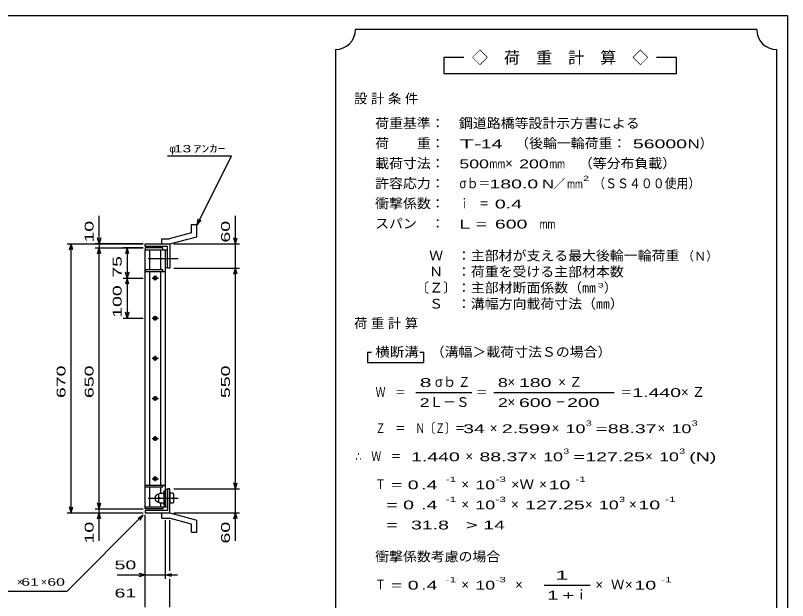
# Model space of a CAD drawing. Units: millimetres, scale not verified. Extents: x -1820 to 1731, y -1282 to 1054.
# Drawn here: x -194 to 1731, y -405 to 1054 of the extents above; entities that cross this region are included whole.
import ezdxf
from ezdxf.enums import TextEntityAlignment as Align

# ---------------------------------------------------------------- set-up
doc = ezdxf.new("R2010")
doc.units = ezdxf.units.MM
doc.header["$LTSCALE"] = 10
doc.linetypes.add('CHAIN', pattern=[18.5, 12, -1.5, 3.5, -1.5])
for name, color, linetype, lineweight in [('0_2', 150, 'Continuous', 25), ('16', 3, 'Continuous', 25), ('19', 6, 'Continuous', 25), ('22', 4, 'Continuous', 25), ('24', 2, 'Continuous', 25)]:
    doc.layers.add(name, color=color, linetype=linetype, lineweight=lineweight)
doc.styles.add('ベクトル', font='')
doc.styles.get('ベクトル').set_extended_font_data('ベクトル')

msp = doc.modelspace()

# ---------------------------------------------------------------- linework, layer by layer
at = {"layer": '0_2'}
for p, q in [((-1729, 1053.5), (1731, 1053.5)), ((1731, 1053.5), (1731, -1146.5))]:
    msp.add_line(p, q, dxfattribs=at)
at = {"layer": '16'}
for p, q in [((129.3, -171.5), (129.3, 469.5)), ((129.3, 469.5), (130, 469.5)), ((174, 474), (130, 474)), ((130, 474), (130, 469.5)), ((130, 469.5), (174, 469.5)), ((130, -171.5), (130, 469.5)), ((130, 469.5), (180, 469.5)), ((141.5, 419.5), (141.5, 469.5)), ((168.5, 419.5), (168.5, 469.5)), ((174, 469.5), (174, 474)), ((180, -171.5), (180, 469.5)), ((180, 469.5), (185, 469.5)), ((185, 425.5), (185, 469.5)), ((180, 425.5), (185, 425.5)), ((130, 419.5), (130, 415)), ((174, 419.5), (130, 419.5)), ((130, 415), (180, 415)), ((141.5, -117), (141.5, 415)), ((155, 393), (155, 405)), ((168.5, -117), (168.5, 415)), ((174, 415), (174, 419.5)), ((147, 399), (163, 399)), ((153, 402), (157, 402)), ((153, 396), (157, 396)), ((147, 299), (163, 299)), ((153, 302), (157, 302)), ((153, 296), (157, 296)), ((155, 293), (155, 305)), ((147, 199), (163, 199)), ((153, 202), (157, 202)), ((153, 196), (157, 196)), ((155, 193), (155, 205)), ((147, 99), (163, 99)), ((153, 102), (157, 102)), ((155, 93), (155, 105)), ((153, 96), (157, 96)), ((153, 2), (157, 2)), ((155, -7), (155, 5)), ((147, -1), (163, -1)), ((153, -4), (157, -4)), ((155, -107), (155, -95)), ((147, -101), (163, -101)), ((153, -98), (157, -98)), ((153, -104), (157, -104)), ((130, -121.5), (130, -117)), ((130, -117), (180, -117)), ((130, -121.5), (174, -121.5)), ((141.5, -171.5), (141.5, -121.5)), ((168.5, -136.5), (168.5, -121.5)), ((174, -121.5), (174, -117)), ((177, -168), (177, -131)), ((177, -131), (180, -131)), ((180, -127.5), (185, -127.5)), ((180, -168), (180, -131)), ((185, -171.5), (185, -127.5)), ((166, -137.5), (164, -139.5)), ((164, -159.5), (164, -139.5)), ((166, -149.5), (164, -147.5)), ((166, -149.5), (164, -151.5)), ((166, -137.5), (175, -137.5)), ((166, -149.5), (175, -149.5)), ((177, -139.5), (175, -137.5)), ((175, -149.5), (177, -147.5)), ((177, -151.5), (175, -149.5)), ((129.3, -171.5), (130, -171.5)), ((130, -171.5), (174, -171.5)), ((130, -176), (130, -171.5)), ((130, -171.5), (180, -171.5)), ((164, -159.5), (166, -161.5)), ((166, -161.5), (175, -161.5)), ((168.5, -171.5), (168.5, -162.5)), ((174, -171.5), (174, -176)), ((175, -161.5), (177, -159.5)), ((177, -168), (180, -168)), ((180, -171.5), (185, -171.5)), ((174, -176), (130, -176))]:
    msp.add_line(p, q, dxfattribs=at)
at = {"layer": '16', "linetype": 'CHAIN'}
for p, q in [((137, 447.5), (212, 447.5)), ((137, -149.5), (212, -149.5))]:
    msp.add_line(p, q, dxfattribs=at)
at = {"layer": '16'}
for centre, radius, start, end in [((153, 399), 3, 90, 270), ((155, 399), 4, 46.6, 133.4), ((155, 399), 4, 226.6, 313.4), ((157, 399), 3, 270, 90), ((153, 299), 3, 90, 270), ((155, 299), 4, 46.6, 133.4), ((155, 299), 4, 226.6, 313.4), ((157, 299), 3, 270, 90), ((153, 199), 3, 90, 270), ((155, 199), 4, 46.6, 133.4), ((155, 199), 4, 226.6, 313.4), ((157, 199), 3, 270, 90), ((153, 99), 3, 90, 270), ((155, 99), 4, 46.6, 133.4), ((157, 99), 3, 270, 90), ((155, 99), 4, 226.6, 313.4), ((153, -1), 3, 90, 270), ((155, -1), 4, 46.6, 133.4), ((157, -1), 3, 270, 90), ((155, -1), 4, 226.6, 313.4), ((153, -101), 3, 90, 270), ((155, -101), 4, 46.6, 133.4), ((155, -101), 4, 226.6, 313.4), ((157, -101), 3, 270, 90), ((164, -149.5), 10, 90, 270)]:
    msp.add_arc(centre, radius, start, end, dxfattribs=at)
at = {"layer": '19'}
for p, q in [((245.6, 532.1), (258.6, 532.1)), ((245.6, 512.1), (245.6, 532.1)), ((258.6, 502.1), (258.6, 532.1)), ((245.6, 512.1), (189.3, 497)), ((191, 484), (258.6, 502.1)), ((130, 478), (130, 484)), ((130, 484), (191, 484)), ((171, 497), (189.3, 497)), ((171, 484), (171, 497)), ((171, 484), (191, 484)), ((191, 484), (191, 424)), ((185, 478), (130, 478)), ((185, 424), (185, 478)), ((191, 424), (185, 424)), ((191, -126), (185, -126)), ((185, -126), (185, -180)), ((191, -186), (191, -126)), ((199, -137.5), (191, -137.5)), ((191, -137.5), (191, -161.5)), ((191, -149.5), (199, -149.5)), ((201, -139.5), (199, -137.5)), ((201, -147.5), (199, -149.5)), ((199, -149.5), (201, -151.5)), ((201, -159.5), (201, -139.5)), ((191, -161.5), (199, -161.5)), ((199, -161.5), (201, -159.5)), ((130, -180), (130, -186)), ((185, -180), (130, -180)), ((130, -186), (191, -186)), ((171, -186), (191, -186)), ((171, -199), (171, -186)), ((191, -186), (258.6, -204.1)), ((171, -199), (189.3, -199)), ((245.6, -214.1), (189.3, -199)), ((258.6, -234.1), (258.6, -204.1)), ((245.6, -234.1), (245.6, -214.1)), ((245.6, -234.1), (258.6, -234.1))]:
    msp.add_line(p, q, dxfattribs=at)
at = {"layer": '22'}
for p, q in [((185, 704), (345, 704)), ((259, 532), (345, 704)), ((15, 484), (15, 554)), ((259, 532), (262, 546.6)), ((259, 532), (269, 543)), ((355, 484), (355, 554)), ((-65, 484), (125, 484)), ((-59, 469), (-55, 484)), ((-51, 469), (-55, 484)), ((-55, -186), (-55, 484)), ((125, 484), (5, 484)), ((15, 484), (11, 499)), ((19, 499), (15, 484)), ((15, 484), (15, 474)), ((201, 484), (365, 484)), ((355, 484), (351, 499)), ((355, 484), (359, 499)), ((355, 424), (355, 484)), ((5, 474), (125, 474)), ((11, 459), (15, 474)), ((19, 459), (15, 474)), ((15, -176), (15, 474)), ((125, 474), (75, 474)), ((85, 474), (81, 459)), ((89, 459), (85, 474)), ((85, 474), (85, 399)), ((201, 424), (365, 424)), ((351, 409), (355, 424)), ((359, 409), (355, 424)), ((355, -126), (355, 424)), ((85, 399), (81, 414)), ((89, 414), (85, 399)), ((75, 399), (125, 399)), ((85, 399), (81, 384)), ((89, 384), (85, 399)), ((85, 399), (85, 299)), ((85, 299), (81, 314)), ((89, 314), (85, 299)), ((75, 299), (125, 299)), ((355, -126), (351, -111)), ((355, -126), (359, -111)), ((201, -126), (365, -126)), ((355, -186), (355, -126)), ((-55, -186), (-59, -171)), ((-55, -186), (-51, -171)), ((15, -176), (11, -161)), ((15, -176), (19, -161)), ((-65, -186), (125, -186)), ((-65, -381), (125, -191)), ((5, -176), (125, -176)), ((5, -186), (125, -186)), ((11, -201), (15, -186)), ((15, -186), (15, -176)), ((19, -201), (15, -186)), ((15, -256), (15, -186)), ((112, -199), (125, -191)), ((117, -204), (125, -191)), ((130, -351), (130, -191)), ((130, -421), (130, -191)), ((201, -186), (365, -186)), ((351, -201), (355, -186)), ((359, -201), (355, -186)), ((355, -256), (355, -186)), ((180, -351), (180, -204)), ((191, -331), (191, -204)), ((60, -341), (130, -341)), ((130, -341), (115, -337)), ((115, -345), (130, -341)), ((130, -341), (180, -341)), ((180, -341), (195, -337)), ((195, -345), (180, -341)), ((180, -341), (210, -341)), ((191, -421), (191, -351)), ((-265, -381), (-65, -381))]:
    msp.add_line(p, q, dxfattribs=at)
at = {"layer": '24', "color": 4}
for p, q in [((1654, 1018.5), (654, 1018.5)), ((604, 968.5), (604, -581.5)), ((1704, -581.5), (1704, 968.5)), ((924, 948.5), (874, 948.5)), ((874, 948.5), (874, 908.5)), ((1454, 948.5), (1404, 948.5)), ((1454, 908.5), (1454, 948.5)), ((874, 908.5), (1454, 908.5)), ((694, 213.5), (684, 213.5)), ((684, 213.5), (684, 188.5)), ((824, 213.5), (814, 213.5)), ((824, 188.5), (824, 213.5)), ((684, 188.5), (824, 188.5)), ((804, 113.5), (944, 113.5)), ((999, 113.5), (1299, 113.5)), ((1124, -366.5), (1239, -366.5))]:
    msp.add_line(p, q, dxfattribs=at)
for centre, start, end in [((604, 1018.5), 270, 0), ((1704, 1018.5), 180, 270)]:
    msp.add_arc(centre, 50, start, end, dxfattribs=at)

# ---------------------------------------------------------------- texts
at = {"layer": '22', "color": 2, "style": 'ベクトル'}
for s, height, width, p in [('ｱﾝｶｰ', 18.33, 1.6, (250, 721.5)), (' 13 ', 18.33, 1.6, (190, 721.5)), (' 50 ', 21.99, 1.65, (40, -316)), (' 61 ', 18.33, 1.6, (-190, -358.5)), (' 60 ', 18.33, 1.6, (-125, -358.5)), (' 61 ', 21.99, 1.65, (40, -386))]:
    msp.add_text(s, height=height, dxfattribs=dict(at, width=width)).set_placement(p, align=Align.MIDDLE_LEFT)
for s, p in [('φ', (190, 721.5)), ('×', (-190, -358.5)), ('×', (-130, -358.5))]:
    msp.add_text(s, height=18.3, dxfattribs=at).set_placement(p, align=Align.MIDDLE_LEFT)
at = {"layer": '22', "color": 2, "style": 'ベクトル', "width": 1.65}
for s, p in [(' 10 ', (-10, 474)), (' 60 ', (330, 474)), (' 75 ', (60, 386.5)), (' 100 ', (60, 286.5)), (' 670 ', (-80, 86.5)), (' 650 ', (-10, 86.5)), (' 550 ', (330, 86.5)), (' 10 ', (-10, -276)), (' 60 ', (330, -276))]:
    msp.add_text(s, height=21.99, rotation=90, dxfattribs=at).set_placement(p, align=Align.MIDDLE_LEFT)
at = {"layer": '24', "style": 'ベクトル'}
for s, height, p in [('◇\u3000荷\u3000重\u3000計\u3000算\u3000◇', 29.33, (944, 948.5)), ('）', 24.2, (1512, 735)), ('×', 24.2, (1027, 685)), ('／', 22, (1146.5, 633.5)), ('（Ｎ）', 21.99, (1468, 453.5)), ('）', 24.2, (1273, 375)), ('σｂ', 24.19, (852, 140)), ('×', 24.2, (1033, 140)), ('Ｌ－Ｓ', 24.19, (839, 90)), ('×', 24.2, (1033, 90)), ('×', 24.2, (989, 25)), ('×', 24.2, (1143, 25)), ('×', 24.2, (1407, 25)), ('×', 24.2, (928, -45)), ('×', 24.2, (1087, -45)), ('×', 24.2, (1376, -45)), ('×', 24.2, (918, -115)), ('×', 24.2, (1112, -115)), ('×', 24.2, (918, -165)), ('×', 24.2, (1042, -165)), ('×', 24.2, (1226, -165)), ('×', 24.2, (1336, -165)), ('×', 24.2, (918, -365)), ('×', 24.2, (1052, -365)), ('×', 24.2, (1252, -365)), ('Ｗ', 24.2, (1291, -365)), ('×', 24.2, (1326, -365)), ('ｉ', 24.2, (1200.5, -390))]:
    msp.add_text(s, height=height, dxfattribs=at).set_placement(p, align=Align.MIDDLE_LEFT)
for s, height, width, p in [('荷重基準：\u3000', 24.19, 1.05, (703, 785)), ('鋼道路橋等設計示方書による', 24.19, 1.05, (912, 785)), ('荷\u3000\u3000重：\u3000', 24.19, 1.05, (703, 735)), ('（後輪一輪荷重：', 24.19, 1.05, (1052, 735)), ('T-', 21.99, 2, (913, 733.5)), (' 14 ', 21.99, 1.65, (953, 733.5)), (' 56000', 21.99, 1.65, (1332, 733.5)), ('N', 22, 1.4, (1482, 733.5)), ('載荷寸法：\u3000', 24.19, 1.05, (703, 685)), ('500', 21.99, 1.5, (913, 683.5)), ('200', 21.99, 1.5, (1062, 683.5)), ('\u3000（等分布負載）', 24.19, 1.05, (1176, 685)), ('mm', 21.99, 0.8, (988, 683.5)), ('mm', 21.99, 0.8, (1137, 683.5)), ('許容応力：\u3000', 24.19, 1.05, (703, 635)), ('σｂ＝', 24.19, 0.9, (913, 635)), ('180.0', 21.99, 1.65, (988, 633.5)), ('N', 22, 1.4, (1119, 633.5)), ('mm', 21.99, 0.8, (1181.5, 633.5)), ('2', 13.2, 1.5, (1221.5, 647.5)), ('（ＳＳ４００使用）', 24.19, 0.9, (1246.5, 635)), ('衝撃係数：\u3000', 24.19, 1.05, (703, 585)), ('ｉ\u3000＝', 24.19, 0.75, (913, 585)), (' 0.4', 21.99, 1.65, (988, 583.5)), ('スパン\u3000：\u3000', 24.19, 1.05, (703, 535)), ('L =', 21.99, 1.65, (913, 533.5)), (' 600 ', 21.99, 1.65, (988, 533.5)), ('mm', 21.99, 0.8, (1113, 533.5)), ('\u3000Ｗ\u3000：主部材が支える最大後輪一輪荷重', 24.19, 1.05, (803, 455)), ('\u3000Ｎ\u3000：荷重を受ける主部材本数', 24.19, 1.05, (803, 415)), ('〔Ｚ〕：主部材断面係数（㎜', 24.19, 1.05, (803, 375)), ('3', 11, 1.8, (1258, 381)), ('\u3000Ｓ\u3000：溝幅方向載荷寸法（㎜）', 24.19, 1.05, (803, 335)), ('\u3000（溝幅＞載荷寸法Ｓの場合）', 24.19, 1.05, (807, 215)), ('横断溝', 24.19, 1.1, (703, 215)), ('8', 22, 1.8, (814, 138.5)), ('Ｚ', 24.2, 0.9, (910, 140)), ('8', 22, 1.5, (1009, 138.5)), (' 180 ', 21.99, 1.65, (1048, 138.5)), ('Ｗ\u3000＝', 24.19, 0.75, (704, 115)), ('＝', 24.2, 0.9, (954, 115)), ('＝', 24.2, 0.9, (1314, 115)), ('1.440', 21.99, 1.65, (1344, 113.5)), ('2', 22, 1.5, (814, 88.5)), ('2', 22, 1.5, (1009, 88.5)), (' 600 ', 21.99, 1.65, (1048, 88.5)), (' 200 ', 21.99, 1.65, (1168, 88.5)), ('－', 24.2, 0.75, (1153, 90)), ('Ｚ\u3000＝\u3000Ｎ〔Ｚ〕＝', 24.19, 0.75, (704, 25)), ('3', 13.2, 1.5, (1228, 37.5)), ('3', 13.2, 1.5, (1492, 37.5)), (' 34 ', 21.99, 1.65, (909, 23.5)), ('2.599', 21.99, 1.65, (1019, 23.5)), ('10', 21.99, 1.5, (1178, 23.5)), ('=', 22, 1.7, (1253, 23.5)), ('88.37', 21.99, 1.65, (1283, 23.5)), ('10', 21.99, 1.5, (1442, 23.5)), ('∴\u3000Ｗ\u3000＝', 24.19, 0.75, (654, -45)), (' 1.440', 21.99, 1.65, (779, -46.5)), ('88.37', 21.99, 1.65, (963, -46.5)), ('10', 21.99, 1.5, (1122, -46.5)), ('3', 13.2, 1.5, (1172, -32.5)), ('127.25', 21.99, 1.65, (1227, -46.5)), ('10', 21.99, 1.5, (1411, -46.5)), ('3', 13.2, 1.5, (1461, -32.5)), ('(N)', 21.99, 1.65, (1486, -46.5)), ('=', 22, 1.7, (1197, -46.5)), ('-1', 13.2, 1.65, (879, -102.5)), ('-3', 13.2, 1.65, (1003, -102.5)), ('-1', 13.2, 1.65, (1202, -102.5)), ('Ｔ', 24.2, 0.75, (704, -115)), (' = 0', 21.99, 1.65, (729, -116.5)), (' .4 ', 21.99, 1.65, (804, -116.5)), ('10', 21.99, 1.5, (953, -116.5)), ('×Ｗ', 24.19, 1.1, (1042, -115)), (' 10 ', 21.99, 1.65, (1122, -116.5)), ('-1', 13.2, 1.65, (879, -152.5)), ('-3', 13.2, 1.65, (1003, -152.5)), ('3', 13.2, 1.5, (1311, -152.5)), ('-1', 13.2, 1.65, (1426, -152.5)), ('  = 0', 21.99, 1.65, (704, -166.5)), (' .4 ', 21.99, 1.65, (804, -166.5)), ('10', 21.99, 1.5, (953, -166.5)), ('127.25', 21.99, 1.65, (1077, -166.5)), ('10', 21.99, 1.5, (1261, -166.5)), (' 10 ', 21.99, 1.65, (1346, -166.5)), (' 31.8', 21.99, 1.65, (779, -216.5)), ('>', 22, 1.7, (929, -216.5)), (' 14 ', 21.99, 1.65, (959, -216.5)), ('  =', 21.99, 1.65, (704, -216.5)), ('衝撃係数考慮の場合', 24.19, 1.05, (703, -295)), ('-1', 13.2, 1.65, (879, -352.5)), ('-3', 13.2, 1.65, (1003, -352.5)), ('-1', 13.2, 1.65, (1416, -352.5)), ('Ｔ', 24.2, 0.75, (704, -365)), (' = 0', 21.99, 1.65, (729, -366.5)), (' .4 ', 21.99, 1.65, (804, -366.5)), ('10', 21.99, 1.5, (953, -366.5)), (' 10 ', 21.99, 1.65, (1336, -366.5))]:
    msp.add_text(s, height=height, dxfattribs=dict(at, width=width)).set_placement(p, align=Align.MIDDLE_LEFT)
at = {"layer": '24', "attachment_point": 4, "style": 'ベクトル'}
for s, insert, char_height in [('\\T1.28;設計条件', (650.5, 845), 24.19), ('\\T1.28;荷重計算', (650.5, 285), 24.19), ('\\T1.42;×Ｚ', (1159.5, 140), 24.19), ('\\T1.42;×Ｚ', (1465.5, 115), 24.19), ('\\T1.25;\\W2;\\~1\\~', (1131.5, -341.5), 21.99), ('\\T1.33;\\W1.75;1+', (1131.5, -391.5), 21.99)]:
    msp.add_mtext(s, dxfattribs=dict(at, insert=insert, char_height=char_height))

doc.saveas('drawing.dxf')
